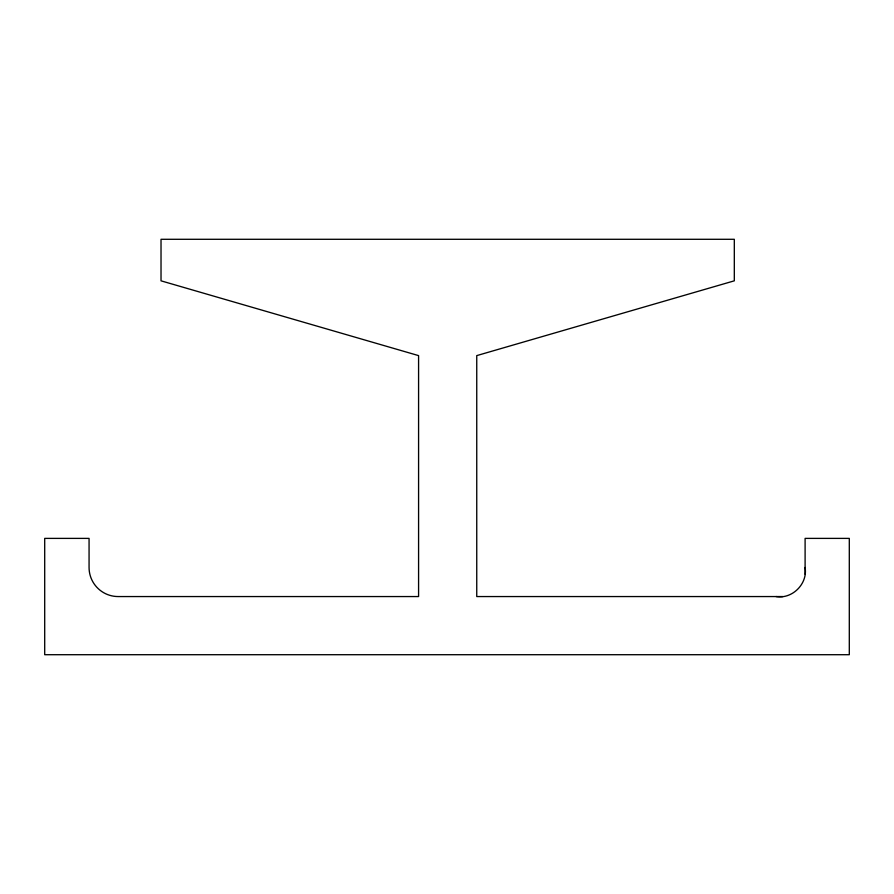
<?xml version="1.0" encoding="UTF-8"?>
<svg xmlns="http://www.w3.org/2000/svg" width="894" height="894" viewBox="0 0 894 894"><rect width="100%" height="100%" fill="white"/><g stroke="black" fill="none" stroke-linecap="round" stroke-linejoin="round"><path stroke-width="1.34" d="M776.014 596.555C792.308 599.349 807.897 583.76 805.103 567.478M782.82 596.555L476.748 596.555L476.748 355.611L734.309 280.828L734.309 239.29L161.021 239.29L161.021 280.828L418.582 355.611L418.582 596.555L118.142 596.555A29.077 29.077 0 0 1 89.065 567.478L89.065 538.389L44.7 538.389L44.7 654.71L849.3 654.71L849.3 538.389L805.103 538.389L805.103 574.272"/></g></svg>
